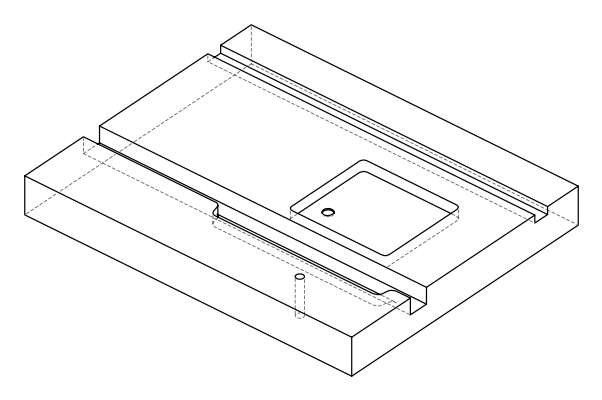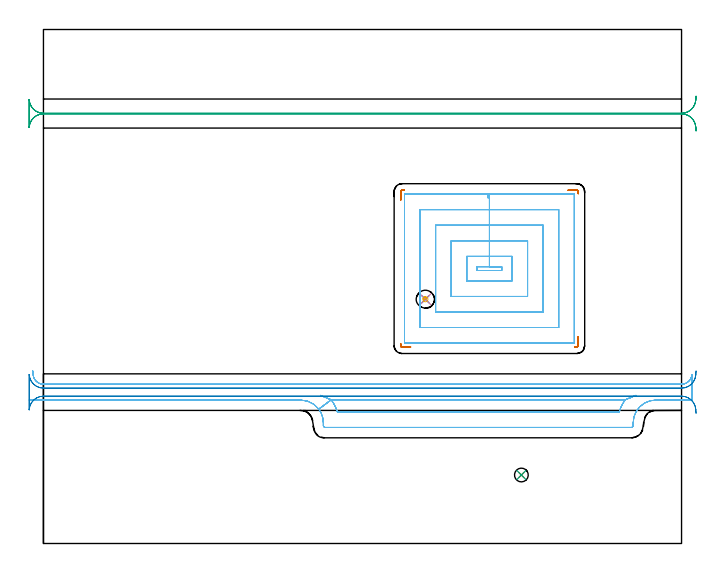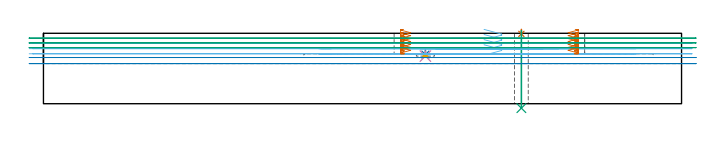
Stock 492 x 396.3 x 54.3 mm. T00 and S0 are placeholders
(PLAN: 9 operations, 6 tool changes, 40.4 min)
(1 SPOT_DRILL | STEP1HOLE | NXT0321_9005460120000 | 0.03 min | 1 mm3)
(2 SPOT_DRILL_1 | STEP1POCKET | NXT0321_9005460120000 | 0.03 min | 1690 mm3)
(3 DRILL_THROUGH_HOLE_INTO_CENTER | STEP1HOLE | NXT0301_077 | 0.24 min | 4759 mm3)
(4 DRILL_BLIND_HOLE_INTO_CENTER | STEP1POCKET | NXT0301_128 | 0.02 min | 169 mm3)
(5 MILL_ROUGH_BLIND_HOLE_CONTOUR | STEP1POCKET | NXT0201_013 | Spiral | 0.08 min | 806 mm3)
(6 MILL_OPEN_POCKET | POCKET_OPEN | UGT0201_008 | Follow Part, ap 4, ae 75% | 26.18 min | 604770 mm3)
(7 MILL_RECTANGULAR_POCKET | POCKET_RECTANGULAR_STRAIGHT | NXT0201_013 | Follow Part, ap 2.5, ae 75% | 2.89 min | 463 mm3)
(8 MILL_RECTANGULAR_SLOT | SLOT_RECTANGULAR | UGT0201_105 | Follow Part, ap 5.5, ae 75% | 4.37 min | 105490 mm3)
(9 MILL_RECTANGULAR_SLOT_1 | SLOT_RECTANGULAR_1 | UGT0201_105 | Follow Part, ap 5.5, ae 75% | 6.51 min | 122340 mm3)
(TOOL NXT0321_9005460120000 | NC Spot Drill, 142deg, 12mm, Carbide, Uncoated | D12 PA142 FL30 Z2)
(TOOL NXT0301_077 | Carbide Drill 10.6mm [860.1-1060-053A1-MM 2214] | D10.6 PA140 FL71 Z2)
(TOOL NXT0301_128 | Carbide Drill 12mm [861.1-1200-036A1-GP GC34] | D12 PA150 FL37.4 Z2)
(TOOL NXT0201_013 | ENDMILL 10mm | D10 FL30 Z4)
(TOOL UGT0201_008 | End Mill 16 mm | D16 FL32 Z4)
(TOOL UGT0201_105 | End Mill 22 mm | D22 FL25 Z2)
(OP 1 SPOT_DRILL)
G17 G21 G94 G90
T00 M6
G54
G17 G0 G90 X368.5 Y52.8 S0 M3
G43 Z64.3 H0
G94 G81 G98 Z53.839 F250. R57.3
G80
M5
M2
(OP 2 SPOT_DRILL_1)
G17 G21 G94 G90
T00 M6
G54
G17 G0 G90 X294.5 Y188.3 S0 M3
G43 Z64.3 H0
G94 G81 G98 Z37.902 F250. R41.5
G80
M5
M2
(OP 3 DRILL_THROUGH_HOLE_INTO_CENTER)
G17 G21 G94 G90
T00 M6
G54
G17 G0 G90 X368.5 Y52.8 S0 M3
G43 Z64.3 H1
G94 G73 G98 Z-3.429 F250. Q9.622 R56.3
G80
M5
M2
(OP 4 DRILL_BLIND_HOLE_INTO_CENTER)
G17 G21 G94 G90
T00 M6
G54
G17 G0 G90 X294.5 Y188.3 S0 M3
G43 Z64.3 H1
G94 G81 G98 Z36.7 F250. R40.5
G80
M5
M2
(OP 5 MILL_ROUGH_BLIND_HOLE_CONTOUR)
G17 G21 G94 G90
T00 M6
G54
G17 G0 G90 X294.5 Y188.3 S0 M3
G43 Z64.3 H0
Z36.7
G94 G3 X295.016 Y189.734 R0.81 F250.
X292.998 Y189.543 R1.434
X293.257 Y186.798 R1.95
X292.998 Y189.543 R-1.95
X293.127 Y188.17 R0.975
X294.5 Y188.3 R0.975
G0 Z64.3
M5
M2
(OP 6 MILL_OPEN_POCKET)
G17 G21 G94 G90
T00 M6
G54
G17 G0 G90 X-11. Y110.6 S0 M3
G43 Z64.3 H0
Z50.35
G94 G1 X-8. F250.
X198.3 F500.
G2 X212.3 Y103.6 R17.5
G1 X221.9 Y110.8
G2 X226.579 Y101.5 R29.5
G1 X443.921
G2 X448.6 Y110.8 R29.5
G1 X456.876 Y114.226
X448.6 Y110.8
X221.9
X213.624 Y114.226
X221.9 Y110.8
X212.3 Y103.6
G2 X215.8 Y93.1 R17.5
G1 Y91.
G3 X217.3 Y89.5 R1.5
G1 X453.2
G3 X454.7 Y91. R1.5
G1 Y93.1
G2 X472.2 Y110.6 R17.5
G1 X500.
Y130.108
X499.97
G2 X492. Y122.8 R8.
G1 X0.
G2 X-7.97 Y130.108 R8.
G1 X-8.23 Y133.097 F250.
G0 X-11. Y110.6 Z46.4
G1 X-8.
X198.3 F500.
G2 X212.3 Y103.6 R17.5
G1 X221.9 Y110.8
G2 X226.579 Y101.5 R29.5
G1 X443.921
G2 X448.6 Y110.8 R29.5
G1 X456.876 Y114.226
X448.6 Y110.8
X221.9
X213.624 Y114.226
X221.9 Y110.8
X212.3 Y103.6
G2 X215.8 Y93.1 R17.5
G1 Y91.
G3 X217.3 Y89.5 R1.5
G1 X453.2
G3 X454.7 Y91. R1.5
G1 Y93.1
G2 X472.2 Y110.6 R17.5
G1 X500.
Y130.108
X499.97
G2 X492. Y122.8 R8.
G1 X0.
G2 X-7.97 Y130.108 R8.
G1 X-8.23 Y133.097 F250.
G0 X-11. Y110.6 Z42.45
G1 X-8.
X198.3 F500.
G2 X212.3 Y103.6 R17.5
G1 X221.9 Y110.8
G2 X226.579 Y101.5 R29.5
G1 X443.921
G2 X448.6 Y110.8 R29.5
G1 X456.876 Y114.226
X448.6 Y110.8
X221.9
X213.624 Y114.226
X221.9 Y110.8
X212.3 Y103.6
G2 X215.8 Y93.1 R17.5
G1 Y91.
G3 X217.3 Y89.5 R1.5
G1 X453.2
G3 X454.7 Y91. R1.5
G1 Y93.1
G2 X472.2 Y110.6 R17.5
G1 X500.
Y130.108
X499.97
G2 X492. Y122.8 R8.
G1 X0.
G2 X-7.97 Y130.108 R8.
G1 X-8.23 Y133.097 F250.
G0 X-11. Y110.6 Z38.5
G1 X-8.
X198.3 F500.
G2 X212.3 Y103.6 R17.5
G1 X221.9 Y110.8
G2 X226.579 Y101.5 R29.5
G1 X443.921
G2 X448.6 Y110.8 R29.5
G1 X456.876 Y114.226
X448.6 Y110.8
X221.9
X213.624 Y114.226
X221.9 Y110.8
X212.3 Y103.6
G2 X215.8 Y93.1 R17.5
G1 Y91.
G3 X217.3 Y89.5 R1.5
G1 X453.2
G3 X454.7 Y91. R1.5
G1 Y93.1
G2 X472.2 Y110.6 R17.5
G1 X500.
Y130.108
X499.97
G2 X492. Y122.8 R8.
G1 X0.
G2 X-7.97 Y130.108 R8.
G1 X-8.23 Y133.097 F250.
G0 Z64.3
X339.712 Y210.5
Z57.3
G1 X353.3 Z53.659
Y213.4 Z52.882
X343.85 Z50.35
X334.4 F500.
Y210.5
X353.3
Y213.4
X343.85
Y221.4
X326.4
Y202.5
X361.3
Y221.4
X343.85
Y233.4
X314.4
Y190.5
X373.3
Y233.4
X343.85
Y245.4
X302.4
Y178.5
X385.3
Y245.4
X343.85
Y257.4
X290.4
Y166.5
X397.3
Y257.4
X343.85
Y269.4
X278.4
Y154.5
X409.3
Y269.4
X343.85
X342.85
Y266.4 F250.
G0 X339.712 Y210.5 Z53.35
G1 X353.3 Z49.709
Y213.4 Z48.932
X343.85 Z46.4
X334.4 F500.
Y210.5
X353.3
Y213.4
X343.85
Y221.4
X326.4
Y202.5
X361.3
Y221.4
X343.85
Y233.4
X314.4
Y190.5
X373.3
Y233.4
X343.85
Y245.4
X302.4
Y178.5
X385.3
Y245.4
X343.85
Y257.4
X290.4
Y166.5
X397.3
Y257.4
X343.85
Y269.4
X278.4
Y154.5
X409.3
Y269.4
X343.85
X342.85
Y266.4 F250.
G0 X339.712 Y210.5 Z49.4
G1 X353.3 Z45.759
Y213.4 Z44.982
X343.85 Z42.45
X334.4 F500.
Y210.5
X353.3
Y213.4
X343.85
Y221.4
X326.4
Y202.5
X361.3
Y221.4
X343.85
Y233.4
X314.4
Y190.5
X373.3
Y233.4
X343.85
Y245.4
X302.4
Y178.5
X385.3
Y245.4
X343.85
Y257.4
X290.4
Y166.5
X397.3
Y257.4
X343.85
Y269.4
X278.4
Y154.5
X409.3
Y269.4
X343.85
X342.85
Y266.4 F250.
G0 X339.712 Y210.5 Z45.45
G1 X353.3 Z41.809
Y213.4 Z41.032
X343.85 Z38.5
X334.4 F500.
Y210.5
X353.3
Y213.4
X343.85
Y221.4
X326.4
Y202.5
X361.3
Y221.4
X343.85
Y233.4
X314.4
Y190.5
X373.3
Y233.4
X343.85
Y245.4
X302.4
Y178.5
X385.3
Y245.4
X343.85
Y257.4
X290.4
Y166.5
X397.3
Y257.4
X343.85
Y269.4
X278.4
Y154.5
X409.3
Y269.4
X343.85
X342.85
Y266.4 F250.
G0 Z64.3
M5
M2
(OP 7 MILL_RECTANGULAR_POCKET)
G17 G21 G94 G90
T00 M6
G54
G17 G0 G90 X410.004 Y151.5 S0 M3
G43 Z64.3 H0
Z57.3
G94 G1 X411.3 Z56.953 F250.
X411.442 Z56.915
X411.751 Y151.596 Z56.828
X412.014 Y151.786 Z56.741
X412.204 Y152.049 Z56.654
X412.3 Y152.358 Z56.567
Y152.5 Z56.529
Y159.234 Z54.725
Y152.5 Z52.92
Y152.358 Z52.882
X412.204 Y152.049 Z52.795
X412.014 Y151.786 Z52.709
X411.751 Y151.596 Z52.622
X411.442 Y151.5 Z52.535
X411.3 Z52.497
X409.605 Z52.043
X411.3
G3 X412.3 Y152.5 R1.
G1 Y154.195
G0 X410.004 Y151.5 Z55.043
G1 X411.3 Z54.695
X411.442 Z54.657
X411.751 Y151.596 Z54.571
X412.014 Y151.786 Z54.484
X412.204 Y152.049 Z54.397
X412.3 Y152.358 Z54.31
Y152.5 Z54.272
Y159.235 Z52.468
Y152.5 Z50.663
Y152.358 Z50.625
X412.204 Y152.049 Z50.538
X412.014 Y151.786 Z50.451
X411.751 Y151.596 Z50.365
X411.442 Y151.5 Z50.278
X411.3 Z50.24
X409.605 Z49.786
X411.3
G3 X412.3 Y152.5 R1.
G1 Y154.195
G0 X410.004 Y151.5 Z52.786
G1 X411.3 Z52.438
X411.442 Z52.4
X411.751 Y151.596 Z52.313
X412.014 Y151.786 Z52.227
X412.204 Y152.049 Z52.14
X412.3 Y152.358 Z52.053
Y152.5 Z52.015
Y159.235 Z50.21
Y152.5 Z48.406
Y152.358 Z48.368
X412.204 Y152.049 Z48.281
X412.014 Y151.786 Z48.194
X411.751 Y151.596 Z48.107
X411.442 Y151.5 Z48.021
X411.3 Z47.983
X409.605 Z47.529
X411.3
G3 X412.3 Y152.5 R1.
G1 Y154.195
G0 X410.004 Y151.5 Z50.529
G1 X411.3 Z50.181
X411.442 Z50.143
X411.751 Y151.596 Z50.056
X412.014 Y151.786 Z49.97
X412.204 Y152.049 Z49.883
X412.3 Y152.358 Z49.796
Y152.5 Z49.758
Y159.235 Z47.953
Y152.5 Z46.149
Y152.358 Z46.111
X412.204 Y152.049 Z46.024
X412.014 Y151.786 Z45.937
X411.751 Y151.596 Z45.85
X411.442 Y151.5 Z45.763
X411.3 Z45.725
X409.605 Z45.271
X411.3
G3 X412.3 Y152.5 R1.
G1 Y154.195
G0 X410.004 Y151.5 Z48.271
G1 X411.3 Z47.924
X411.442 Z47.886
X411.751 Y151.596 Z47.799
X412.014 Y151.786 Z47.712
X412.204 Y152.049 Z47.626
X412.3 Y152.358 Z47.539
Y152.5 Z47.501
Y159.235 Z45.696
Y152.5 Z43.892
Y152.358 Z43.854
X412.204 Y152.049 Z43.767
X412.014 Y151.786 Z43.68
X411.751 Y151.596 Z43.593
X411.442 Y151.5 Z43.506
X411.3 Z43.468
X409.605 Z43.014
X411.3
G3 X412.3 Y152.5 R1.
G1 Y154.195
G0 X410.004 Y151.5 Z46.014
G1 X411.3 Z45.667
X411.442 Z45.629
X411.751 Y151.596 Z45.542
X412.014 Y151.786 Z45.455
X412.204 Y152.049 Z45.368
X412.3 Y152.358 Z45.282
Y152.5 Z45.244
Y159.235 Z43.439
Y152.5 Z41.635
Y152.358 Z41.597
X412.204 Y152.049 Z41.51
X412.014 Y151.786 Z41.423
X411.751 Y151.596 Z41.336
X411.442 Y151.5 Z41.249
X411.3 Z41.211
X409.605 Z40.757
X411.3
G3 X412.3 Y152.5 R1.
G1 Y154.195
G0 X410.003 Y151.5 Z43.757
G1 X411.3 Z43.41
X411.442 Z43.372
X411.751 Y151.596 Z43.285
X412.014 Y151.786 Z43.198
X412.204 Y152.049 Z43.111
X412.3 Y152.358 Z43.024
Y152.5 Z42.986
Y159.234 Z41.182
Y152.5 Z39.378
Y152.358 Z39.34
X412.204 Y152.049 Z39.253
X412.014 Y151.786 Z39.166
X411.751 Y151.596 Z39.079
X411.442 Y151.5 Z38.992
X411.3 Z38.954
X409.605 Z38.5
X411.3
G3 X412.3 Y152.5 R1.
G1 Y154.195
G0 Z64.3
Y270.109
Z57.3
G1 Y271.4 Z56.954
Y271.542 Z56.916
X412.204 Y271.851 Z56.829
X412.014 Y272.114 Z56.742
X411.751 Y272.304 Z56.656
X411.442 Y272.4 Z56.569
X411.3 Z56.531
X404.56 Z54.725
X411.3 Z52.919
X411.442 Z52.881
X411.751 Y272.304 Z52.794
X412.014 Y272.114 Z52.707
X412.204 Y271.851 Z52.62
X412.3 Y271.542 Z52.533
Y271.4 Z52.495
Y269.711 Z52.043
Y271.4
G3 X411.3 Y272.4 R1.
G1 X409.652
G0 X412.3 Y270.109 Z55.043
G1 Y271.4 Z54.697
Y271.542 Z54.659
X412.204 Y271.851 Z54.572
X412.014 Y272.114 Z54.485
X411.751 Y272.304 Z54.398
X411.442 Y272.4 Z54.312
X411.3 Z54.274
X404.56 Z52.468
X411.3 Z50.662
X411.442 Z50.624
X411.751 Y272.304 Z50.537
X412.014 Y272.114 Z50.45
X412.204 Y271.851 Z50.363
X412.3 Y271.542 Z50.276
Y271.4 Z50.238
Y269.711 Z49.786
Y271.4
G3 X411.3 Y272.4 R1.
G1 X409.652
G0 X412.3 Y270.109 Z52.786
G1 Y271.4 Z52.44
Y271.542 Z52.402
X412.204 Y271.851 Z52.315
X412.014 Y272.114 Z52.228
X411.751 Y272.304 Z52.141
X411.442 Y272.4 Z52.054
X411.3 Z52.016
X404.56 Z50.21
X411.3 Z48.404
X411.442 Z48.366
X411.751 Y272.304 Z48.28
X412.014 Y272.114 Z48.193
X412.204 Y271.851 Z48.106
X412.3 Y271.542 Z48.019
Y271.4 Z47.981
Y269.711 Z47.529
Y271.4
G3 X411.3 Y272.4 R1.
G1 X409.676
G0 X412.3 Y270.109 Z50.529
G1 Y271.4 Z50.183
Y271.542 Z50.145
X412.204 Y271.851 Z50.058
X412.014 Y272.114 Z49.971
X411.751 Y272.304 Z49.884
X411.442 Y272.4 Z49.797
X411.3 Z49.759
X404.56 Z47.953
X411.3 Z46.147
X411.442 Z46.109
X411.751 Y272.304 Z46.022
X412.014 Y272.114 Z45.936
X412.204 Y271.851 Z45.849
X412.3 Y271.542 Z45.762
Y271.4 Z45.724
Y269.711 Z45.271
Y271.4
G3 X411.3 Y272.4 R1.
G1 X409.676
G0 X412.3 Y270.109 Z48.271
G1 Y271.4 Z47.926
Y271.542 Z47.888
X412.204 Y271.851 Z47.801
X412.014 Y272.114 Z47.714
X411.751 Y272.304 Z47.627
X411.442 Y272.4 Z47.54
X411.3 Z47.502
X404.56 Z45.696
X411.3 Z43.89
X411.442 Z43.852
X411.751 Y272.304 Z43.765
X412.014 Y272.114 Z43.679
X412.204 Y271.851 Z43.592
X412.3 Y271.542 Z43.505
Y271.4 Z43.467
Y269.711 Z43.014
Y271.4
G3 X411.3 Y272.4 R1.
G1 X409.677
G0 X412.3 Y270.109 Z46.014
G1 Y271.4 Z45.668
Y271.542 Z45.63
X412.204 Y271.851 Z45.544
X412.014 Y272.114 Z45.457
X411.751 Y272.304 Z45.37
X411.442 Y272.4 Z45.283
X411.3 Z45.245
X404.56 Z43.439
X411.3 Z41.633
X411.442 Z41.595
X411.751 Y272.304 Z41.508
X412.014 Y272.114 Z41.421
X412.204 Y271.851 Z41.335
X412.3 Y271.542 Z41.248
Y271.4 Z41.21
Y269.711 Z40.757
Y271.4
G3 X411.3 Y272.4 R1.
G1 X409.673
G0 X412.3 Y270.109 Z43.757
G1 Y271.4 Z43.411
Y271.542 Z43.373
X412.204 Y271.851 Z43.286
X412.014 Y272.114 Z43.2
X411.751 Y272.304 Z43.113
X411.442 Y272.4 Z43.026
X411.3 Z42.988
X404.56 Z41.182
X411.3 Z39.376
X411.442 Z39.338
X411.751 Y272.304 Z39.251
X412.014 Y272.114 Z39.164
X412.204 Y271.851 Z39.077
X412.3 Y271.542 Z38.991
Y271.4 Z38.953
Y269.711 Z38.5
Y271.4
G3 X411.3 Y272.4 R1.
G1 X409.673
G0 Z64.3
X277.656
Z57.3
G1 X276.4 Z56.963
X276.258 Z56.925
X275.949 Y272.304 Z56.838
X275.686 Y272.114 Z56.752
X275.496 Y271.851 Z56.665
X275.4 Y271.542 Z56.578
Y271.4 Z56.54
Y264.626 Z54.725
Y271.4 Z52.91
Y271.542 Z52.872
X275.496 Y271.851 Z52.785
X275.686 Y272.114 Z52.698
X275.949 Y272.304 Z52.611
X276.258 Y272.4 Z52.524
X276.4 Z52.486
X278.055 Z52.043
X276.4
G3 X275.4 Y271.4 R1.
G1 Y269.711
G0 X277.656 Y272.4 Z55.043
G1 X276.4 Z54.706
X276.258 Z54.668
X275.949 Y272.304 Z54.581
X275.686 Y272.114 Z54.494
X275.496 Y271.851 Z54.408
X275.4 Y271.542 Z54.321
Y271.4 Z54.283
Y264.626 Z52.468
Y271.4 Z50.652
Y271.542 Z50.614
X275.496 Y271.851 Z50.528
X275.686 Y272.114 Z50.441
X275.949 Y272.304 Z50.354
X276.258 Y272.4 Z50.267
X276.4 Z50.229
X278.055 Z49.786
X276.4
G3 X275.4 Y271.4 R1.
G1 Y269.711
G0 X277.656 Y272.4 Z52.786
G1 X276.4 Z52.449
X276.258 Z52.411
X275.949 Y272.304 Z52.324
X275.686 Y272.114 Z52.237
X275.496 Y271.851 Z52.15
X275.4 Y271.542 Z52.064
Y271.4 Z52.026
Y264.626 Z50.21
Y271.4 Z48.395
Y271.542 Z48.357
X275.496 Y271.851 Z48.27
X275.686 Y272.114 Z48.184
X275.949 Y272.304 Z48.097
X276.258 Y272.4 Z48.01
X276.4 Z47.972
X278.055 Z47.529
X276.4
G3 X275.4 Y271.4 R1.
G1 Y269.708
G0 X277.656 Y272.4 Z50.529
G1 X276.4 Z50.192
X276.258 Z50.154
X275.949 Y272.304 Z50.067
X275.686 Y272.114 Z49.98
X275.496 Y271.851 Z49.893
X275.4 Y271.542 Z49.806
Y271.4 Z49.769
Y264.626 Z47.953
Y271.4 Z46.138
Y271.542 Z46.1
X275.496 Y271.851 Z46.013
X275.686 Y272.114 Z45.926
X275.949 Y272.304 Z45.84
X276.258 Y272.4 Z45.753
X276.4 Z45.715
X278.055 Z45.271
X276.4
G3 X275.4 Y271.4 R1.
G1 Y269.708
G0 X277.656 Y272.4 Z48.271
G1 X276.4 Z47.935
X276.258 Z47.897
X275.949 Y272.304 Z47.81
X275.686 Y272.114 Z47.723
X275.496 Y271.851 Z47.636
X275.4 Y271.542 Z47.549
Y271.4 Z47.511
Y264.626 Z45.696
Y271.4 Z43.881
Y271.542 Z43.843
X275.496 Y271.851 Z43.756
X275.686 Y272.114 Z43.669
X275.949 Y272.304 Z43.583
X276.258 Y272.4 Z43.496
X276.4 Z43.458
X278.055 Z43.014
X276.4
G3 X275.4 Y271.4 R1.
G1 Y269.711
G0 X277.656 Y272.4 Z46.014
G1 X276.4 Z45.678
X276.258 Z45.64
X275.949 Y272.304 Z45.553
X275.686 Y272.114 Z45.466
X275.496 Y271.851 Z45.379
X275.4 Y271.542 Z45.292
Y271.4 Z45.254
Y264.626 Z43.439
Y271.4 Z41.624
Y271.542 Z41.586
X275.496 Y271.851 Z41.499
X275.686 Y272.114 Z41.412
X275.949 Y272.304 Z41.325
X276.258 Y272.4 Z41.239
X276.4 Z41.201
X278.055 Z40.757
X276.4
G3 X275.4 Y271.4 R1.
G1 Y269.711
G0 X277.656 Y272.4 Z43.757
G1 X276.4 Z43.42
X276.258 Z43.382
X275.949 Y272.304 Z43.296
X275.686 Y272.114 Z43.209
X275.496 Y271.851 Z43.122
X275.4 Y271.542 Z43.035
Y271.4 Z42.997
Y264.626 Z41.182
Y271.4 Z39.367
Y271.542 Z39.329
X275.496 Y271.851 Z39.242
X275.686 Y272.114 Z39.155
X275.949 Y272.304 Z39.068
X276.258 Y272.4 Z38.981
X276.4 Z38.943
X278.055 Z38.5
X276.4
G3 X275.4 Y271.4 R1.
G1 Y269.711
G0 Z64.3
Y153.796
Z57.3
G1 Y152.358 Z56.915
X275.496 Y152.049 Z56.828
X275.686 Y151.786 Z56.741
X275.949 Y151.596 Z56.654
X276.258 Y151.5 Z56.567
X283.134 Z54.725
X276.258 Z52.882
X275.949 Y151.596 Z52.795
X275.686 Y151.786 Z52.709
X275.496 Y152.049 Z52.622
X275.4 Y152.358 Z52.535
Y152.5 Z52.497
Y154.195 Z52.043
Y152.5
G3 X276.4 Y151.5 R1.
G1 X278.055
G0 X275.4 Y153.796 Z55.043
G1 Y152.358 Z54.657
X275.496 Y152.049 Z54.571
X275.686 Y151.786 Z54.484
X275.949 Y151.596 Z54.397
X276.258 Y151.5 Z54.31
X283.134 Z52.468
X276.258 Z50.625
X275.949 Y151.596 Z50.538
X275.686 Y151.786 Z50.451
X275.496 Y152.049 Z50.365
X275.4 Y152.358 Z50.278
Y152.5 Z50.24
Y154.195 Z49.786
Y152.5
G3 X276.4 Y151.5 R1.
G1 X278.055
G0 X275.4 Y153.798 Z52.786
G1 Y152.358 Z52.4
X275.496 Y152.049 Z52.313
X275.686 Y151.786 Z52.226
X275.949 Y151.596 Z52.139
X276.258 Y151.5 Z52.052
X283.132 Z50.21
X276.258 Z48.369
X275.949 Y151.596 Z48.282
X275.686 Y151.786 Z48.195
X275.496 Y152.049 Z48.108
X275.4 Y152.358 Z48.021
Y152.5 Z47.983
Y154.197 Z47.529
Y152.5
G3 X276.4 Y151.5 R1.
G1 X278.055
G0 X275.4 Y153.798 Z50.529
G1 Y152.358 Z50.143
X275.496 Y152.049 Z50.056
X275.686 Y151.786 Z49.969
X275.949 Y151.596 Z49.882
X276.258 Y151.5 Z49.795
X283.132 Z47.953
X276.258 Z46.111
X275.949 Y151.596 Z46.025
X275.686 Y151.786 Z45.938
X275.496 Y152.049 Z45.851
X275.4 Y152.358 Z45.764
Y152.5 Z45.726
Y154.197 Z45.271
Y152.5
G3 X276.4 Y151.5 R1.
G1 X278.055
G0 X275.4 Y153.796 Z48.271
G1 Y152.358 Z47.886
X275.496 Y152.049 Z47.799
X275.686 Y151.786 Z47.712
X275.949 Y151.596 Z47.626
X276.258 Y151.5 Z47.539
X283.134 Z45.696
X276.258 Z43.854
X275.949 Y151.596 Z43.767
X275.686 Y151.786 Z43.68
X275.496 Y152.049 Z43.593
X275.4 Y152.358 Z43.506
Y152.5 Z43.468
Y154.195 Z43.014
Y152.5
G3 X276.4 Y151.5 R1.
G1 X278.055
G0 X275.4 Y153.796 Z46.014
G1 Y152.358 Z45.629
X275.496 Y152.049 Z45.542
X275.686 Y151.786 Z45.455
X275.949 Y151.596 Z45.368
X276.258 Y151.5 Z45.282
X283.134 Z43.439
X276.258 Z41.597
X275.949 Y151.596 Z41.51
X275.686 Y151.786 Z41.423
X275.496 Y152.049 Z41.336
X275.4 Y152.358 Z41.249
Y152.5 Z41.211
Y154.195 Z40.757
Y152.5
G3 X276.4 Y151.5 R1.
G1 X278.055
G0 X275.4 Y153.796 Z43.757
G1 Y152.358 Z43.372
X275.496 Y152.049 Z43.285
X275.686 Y151.786 Z43.198
X275.949 Y151.596 Z43.111
X276.258 Y151.5 Z43.024
X283.134 Z41.182
X276.258 Z39.339
X275.949 Y151.596 Z39.253
X275.686 Y151.786 Z39.166
X275.496 Y152.049 Z39.079
X275.4 Y152.358 Z38.992
Y152.5 Z38.954
Y154.195 Z38.5
Y152.5
G3 X276.4 Y151.5 R1.
G1 X278.055
G0 Z64.3
M5
M2
(OP 8 MILL_RECTANGULAR_SLOT)
G17 G21 G94 G90
T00 M6
G54
G17 G0 G90 X503.191 Y132.98 S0 M3
G43 Z64.3 H0
Z35.58
G94 G1 X502.97 Y129.988 F250.
G2 X492. Y119.8 R11. F500.
G1 X0.
G2 X-10.99 Y130.331 R11.
G1 Y103.069
G2 X0. Y113.6 R11.
G1 X492.
G2 X502.97 Y103.412 R11.
G1 X503.191 Y100.42 F250.
G0 Y132.98 Z30.9
G1 X502.97 Y129.988
G2 X492. Y119.8 R11. F500.
G1 X0.
G2 X-10.99 Y130.331 R11.
G1 Y103.069
G2 X0. Y113.6 R11.
G1 X492.
G2 X502.97 Y103.412 R11.
G1 X503.191 Y100.42 F250.
G0 Z64.3
M5
M2
(OP 9 MILL_RECTANGULAR_SLOT_1)
G17 G21 G94 G90
T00 M6
G54
G17 G0 G90 X503.191 Y344.88 S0 M3
G43 Z64.3 H0
Z50.6
G94 G1 X502.97 Y341.888 F250.
G2 X492. Y331.7 R11. F500.
G1 X0.
G2 X-10.99 Y342.231 R11.
G1 X-11.
Y320.769
X-10.99
G2 X0. Y331.3 R11.
G1 X492.
G2 X502.97 Y321.112 R11.
G1 X503.191 Y318.12 F250.
G0 Y344.88 Z46.9
G1 X502.97 Y341.888
G2 X492. Y331.7 R11. F500.
G1 X0.
G2 X-10.99 Y342.231 R11.
G1 X-11.
Y320.769
X-10.99
G2 X0. Y331.3 R11.
G1 X492.
G2 X502.97 Y321.112 R11.
G1 X503.191 Y318.12 F250.
G0 Y344.88 Z43.2
G1 X502.97 Y341.888
G2 X492. Y331.7 R11. F500.
G1 X0.
G2 X-10.99 Y342.231 R11.
G1 X-11.
Y320.769
X-10.99
G2 X0. Y331.3 R11.
G1 X492.
G2 X502.97 Y321.112 R11.
G1 X503.191 Y318.12 F250.
G0 Z64.3
M5
M2
